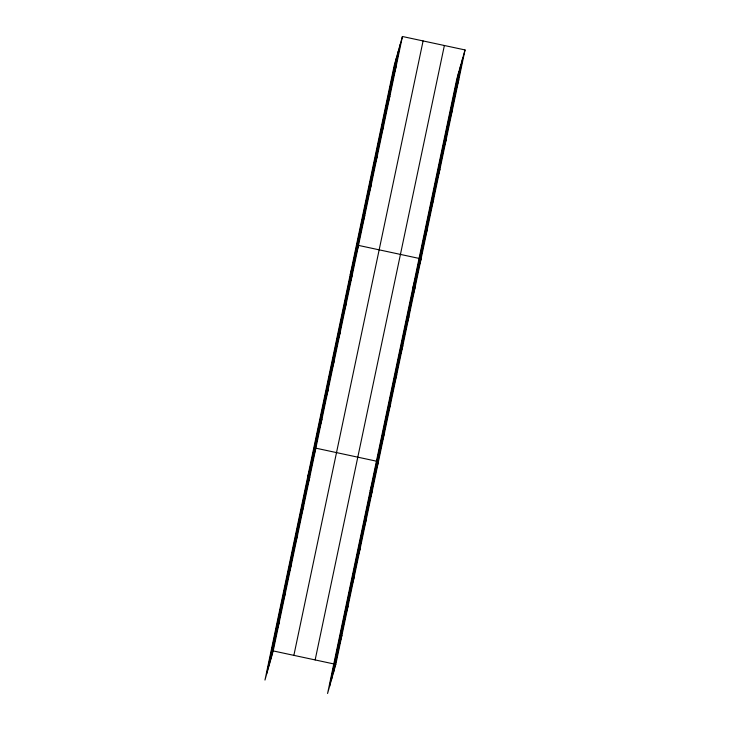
<?xml version="1.0" encoding="UTF-8"?>
<svg xmlns="http://www.w3.org/2000/svg" width="730" height="730" viewBox="0 0 730 730"><rect width="100%" height="100%" fill="white"/><g stroke="black" fill="none" stroke-linecap="round" stroke-linejoin="round"><path stroke-width="1.09" d="M266.943 673.069L396.171 58.646M268.987 665.87L398.206 51.447M270.958 658.88L400.186 44.457M402.431 36.5L394.191 65.636L264.963 680.059L273.212 650.923L402.431 36.5L465.037 49.941L335.809 664.364L327.569 693.5L456.788 79.077L465.037 49.941M293.871 655.358L423.09 40.935M315.15 659.929L444.378 45.506M329.54 686.51L458.768 72.087M331.584 679.311L460.803 64.888M333.555 672.321L462.784 57.898M393.908 74.305L396.162 66.339M387.63 104.144L389.884 96.187M381.352 133.992L383.606 126.025M375.074 163.83L377.328 155.873M368.805 193.678L371.05 185.712M362.527 223.517L364.772 215.56M350.254 274.544L358.503 245.399L421.101 258.849L412.851 287.985M350.154 282.327L352.407 274.37M344.067 311.29L346.312 303.333M337.972 340.253L340.226 332.296M331.876 369.225L334.13 361.268M325.79 398.188L328.044 390.231M319.694 427.15L321.948 419.193M307.613 477.301L315.853 448.165L378.45 461.606L370.21 490.742M307.512 485.085L309.766 477.128M301.417 514.048L303.671 506.091M295.331 543.02L297.584 535.063M289.235 571.982L291.489 564.025M283.149 600.945L285.393 592.988M277.053 629.908L279.307 621.951M456.505 87.746L458.759 79.789M450.227 117.585L452.481 109.628M443.95 147.433L446.203 139.476M437.671 177.271L439.925 169.314M431.403 207.119L433.647 199.162M425.125 236.958L427.369 229.001M412.751 295.769L415.005 287.812M406.665 324.731L408.909 316.774M400.569 353.694L402.823 345.737M394.474 382.666L396.728 374.709M388.387 411.629L390.641 403.672M382.292 440.591L384.546 432.635M370.11 498.526L372.364 490.569M364.014 527.489L366.268 519.532M357.928 556.461L360.182 548.504M351.833 585.423L354.087 577.466M345.746 614.386L347.991 606.429M339.651 643.358L341.905 635.392M273.212 650.923L335.809 664.364"/></g></svg>
